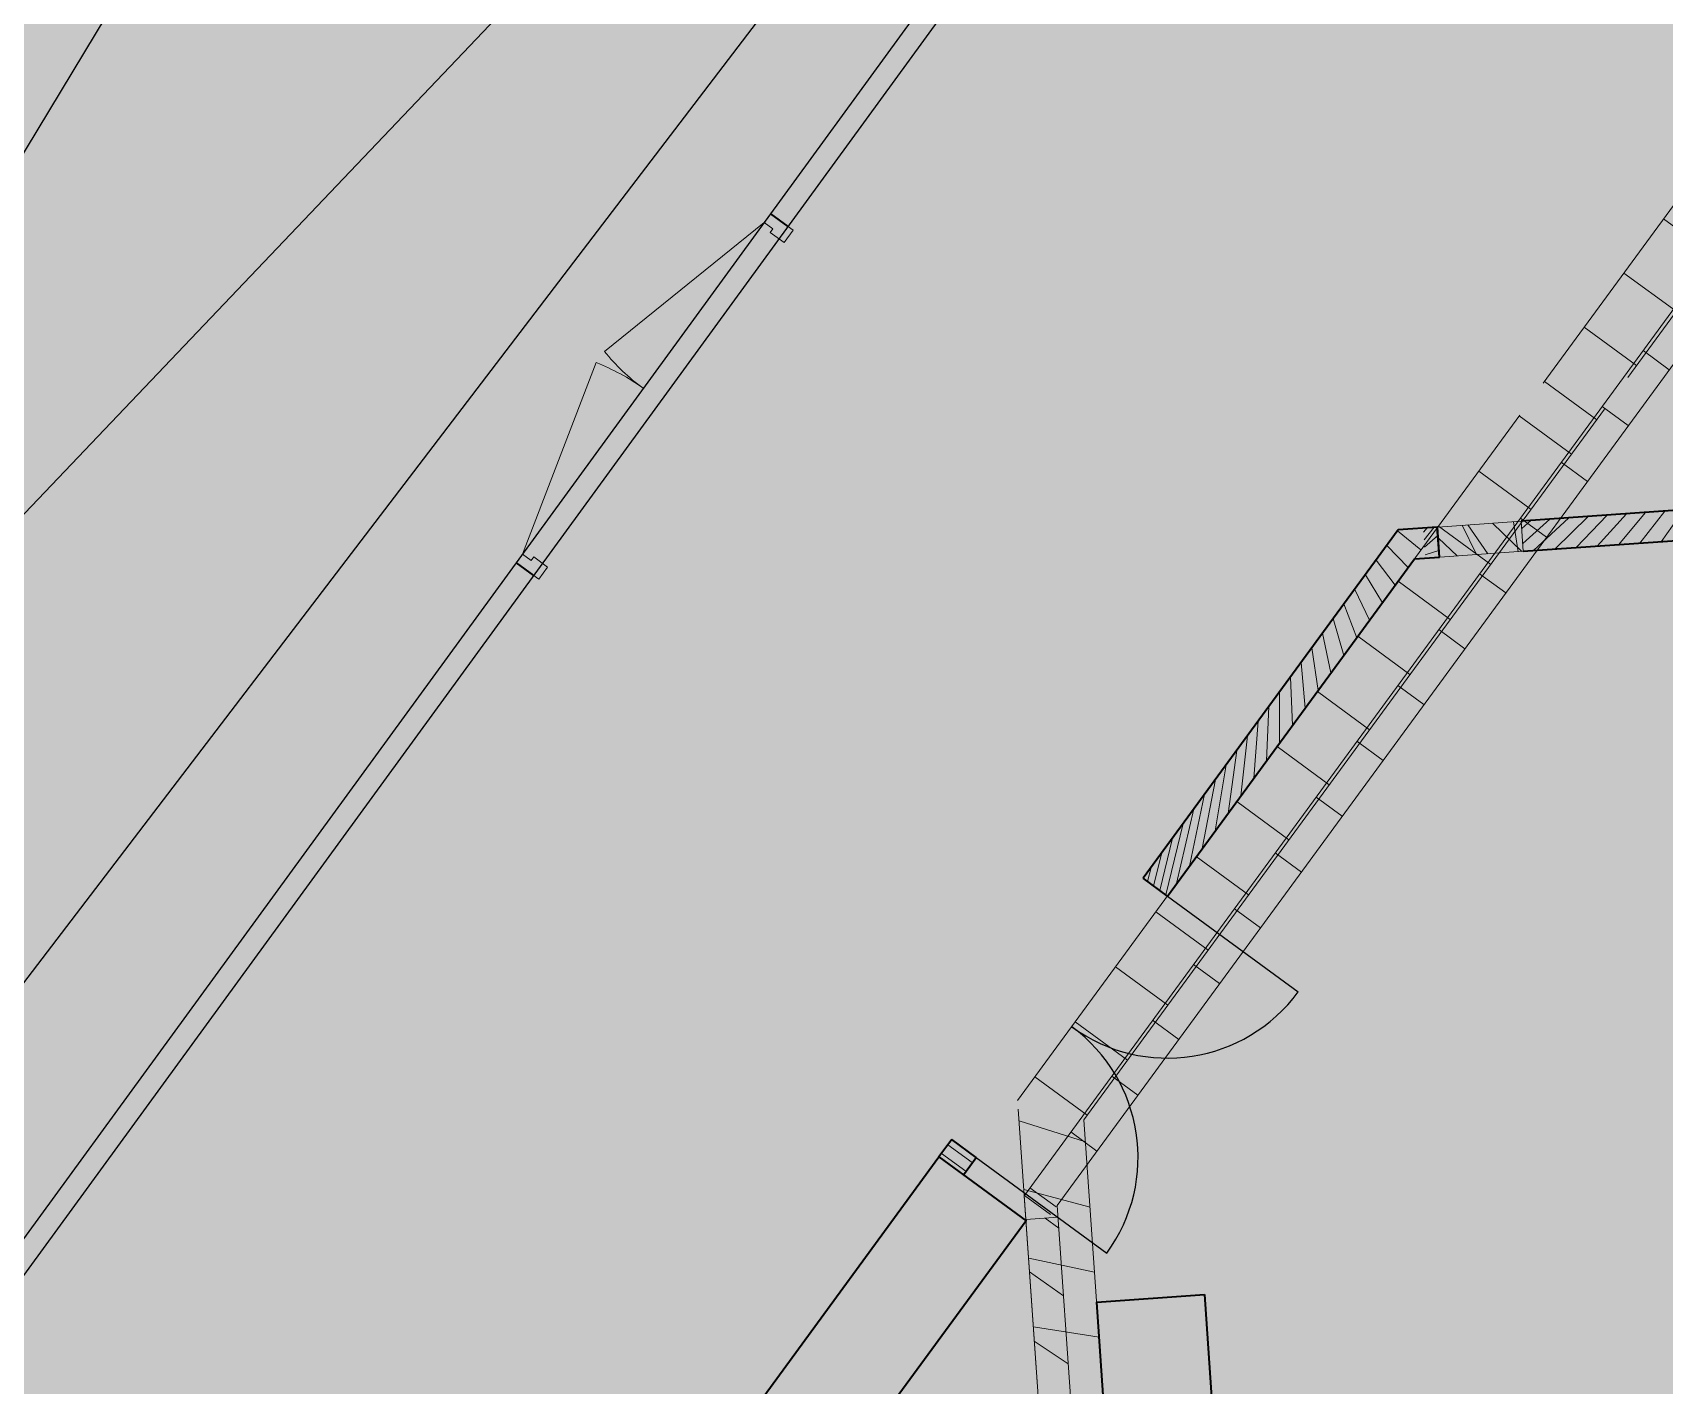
# Model space of a CAD drawing. Header units: millimetres. Extents: x 833941507 to 1669051331, y 817666127 to 1636299673.
# Drawn here: x 834537915 to 834545473, y 818035718 to 818041982 of the extents above; entities that cross this region are included whole.
import ezdxf

# ---------------------------------------------------------------- set-up
doc = ezdxf.new("R2010")
doc.units = ezdxf.units.MM
doc.header["$LTSCALE"] = 3
for name, color, linetype, lineweight in [('Hatch (LTC&CB)', 252, 'Continuous', 35), ('UAJ-22INWA', 6, 'Continuous', 35), ('UAJ-22INWA-a', 1, 'Continuous', 13), ('UAJ-22INWA-h', 251, 'Continuous', 9), ('UAJ-23FLOR-a', 1, 'Continuous', 13), ('UAJ-23FLOR-h', 251, 'Continuous', 9), ('UAJ-28STRU', 6, 'Continuous', 35), ('UAJ-31EXFR-t', 7, 'Continuous', 5), ('UAJ-32INFR', 7, 'Continuous', 25), ('UAJ-32INFR-d', 9, 'Continuous', 5), ('UAJ-32INFR-h', 251, 'Continuous', 9), ('UAJ-34RAIL', 7, 'Continuous', 25)]:
    doc.layers.add(name, color=color, linetype=linetype, lineweight=lineweight)
doc.layers.add('MVA-S-LUL-layout', color=8, linetype='Continuous')
doc.styles.add('UNS-TXT', font='swissc.ttf')

# ---------------------------------------------------------------- blocks, each defined once
blk = doc.blocks.new('*U370')
at = {"layer": 'UAJ-23FLOR-h'}
h = blk.add_hatch(dxfattribs=at)
h.set_pattern_fill('ANSI31', color=256, scale=100, angle=315)
h.set_pattern_definition([(0, (99.99999674527405, 12302.61975029096), (8.526512829121202e-14, 317.4999999999999), [])])
h.paths.add_polyline_path([(-6.245425083761802e-07, 4739.040311938334), (-6.036260060682253e-07, 8563.579439279305), (299.9999974890254, 8563.579439100491), (299.999997944946, 4739.040312117148)])
for p, q in [((299.9999975408427, 8817.346848927658), (299.9999979300449, 4739.040312175018)), ((-4.689450694876893e-07, 4628.548470752188), (-7.526376180000026e-07, 8563.5794390477))]:
    blk.add_line(p, q, dxfattribs=at)
blk = doc.blocks.new('*U374')
at = {"layer": 'UAJ-22INWA-h'}
h = blk.add_hatch(dxfattribs=at)
h.set_pattern_fill('CAS_ISOLATIE', color=256, scale=140)
h.set_pattern_definition([(59.99999999999999, (164.9999951872432, 0), (-121.2435565298214, 70.00000000000001), []), (120, (164.9999951872432, 0), (-121.2435565298214, -69.99999999999997), [])])
h.paths.add_polyline_path([(0, 0), (387.1359109661506, 0), (387.1359109661506, 140), (0, 140)])
at = {"layer": 'UAJ-22INWA-a'}
blk.add_lwpolyline([(0, 0), (387.1359109661506, 0), (387.1359109661506, 140), (0, 140)], close=True, dxfattribs=at)
blk = doc.blocks.new('*U376')
at = {"layer": 'UAJ-23FLOR-h'}
h = blk.add_hatch(dxfattribs=at)
h.set_pattern_fill('ANSI31', color=256, scale=100, angle=315)
h.set_pattern_definition([(0, (99.99999718761279, 8592.013873447366), (8.526512829121202e-14, 317.4999999999999), [])])
h.paths.add_polyline_path([(-4.9339007546223e-07, 3638.854080207224), (-2.92439693794222e-07, 5953.159794166821), (299.9999978002118, 5953.159793988007), (299.9999980760984, 3638.854080386038)])
at = {"layer": 'UAJ-22INWA-h'}
blk.add_lwpolyline([(-4.9339007546223e-07, 3638.854080207224), (299.9999980760984, 3638.85408029067)], dxfattribs=at)
at = {"layer": 'UAJ-23FLOR-h'}
for p, q in [((-3.443784797321298e-07, 3638.854352257865), (-4.414513057259992e-07, 5953.159793935216)), ((299.9999978810164, 5882.708981904771), (299.9999980611973, 3638.854080443908))]:
    blk.add_line(p, q, dxfattribs=at)
blk = doc.blocks.new('*U380')
at = {"layer": 'UAJ-23FLOR-h'}
h = blk.add_hatch(dxfattribs=at)
h.set_pattern_fill('ANSI31', color=256, scale=100, angle=315)
h.set_pattern_definition([(0, (99.99999649779849, 14378.59496458194), (8.526512829121202e-14, 317.4999999999999), [])])
h.paths.add_polyline_path([(-8.714993668945681e-07, 6810.664319134028), (-6.041447022653301e-07, 8567.930646374589), (299.9999974885067, 8567.930646195775), (299.9999976979892, 6810.664319312842)])
for p, q in [((299.9999975638422, 8558.651986110483), (299.9999976603994, 7064.431760551664)), ((-7.22487754939555e-07, 6810.664318975802), (-7.466077793794616e-07, 8458.064462997623))]:
    blk.add_line(p, q, dxfattribs=at)
blk = doc.blocks.new('*U482')
at = {"layer": 'UAJ-22INWA-h'}
h = blk.add_hatch(dxfattribs=at)
h.set_pattern_fill('ANSI31', color=256, scale=20)
h.set_pattern_definition([(45, (-60.00000007169777, -14398.55333039244), (-44.90128060534576, 44.90128060534577), [])])
h.paths.add_polyline_path([(7.449716008522955e-07, -6749.276665554387), (1.209887841469026e-06, -6649.276663816008), (139.9999993025395, -6649.27666409019), (139.9999993144604, -6749.276665470941)])
at = {"layer": 'UAJ-22INWA'}
for p, q in [((8.939832127993298e-07, -6749.276665578753), (1.060876229540974e-06, -6649.276664110113)), ((139.9999993770452, -6649.276664261769), (139.9999992995592, -6749.276665556089))]:
    blk.add_line(p, q, dxfattribs=at)
blk.add_lwpolyline([(4.666957238441682e-06, -6649.276664077965), (140.000003236446, -6649.276664089885)], dxfattribs=at)
blk = doc.blocks.new('*U494')
at = {"layer": 'UAJ-22INWA-h'}
h = blk.add_hatch(dxfattribs=at)
h.set_pattern_fill('ANSI31', color=256, scale=20)
h.set_pattern_definition([(45, (-60.0000019159435, 1072.100103915581), (-44.90128060534576, 44.90128060534577), [])])
h.paths.add_polyline_path([(-1.792357693375379e-07, 1003.537294487232), (2.89849737100667e-07, 1068.562810450395), (139.9999983825011, 1068.562810176213), (139.9999983902528, 1003.537294570678)])
at = {"layer": 'UAJ-22INWA'}
for p, q in [((-2.720408287302435e-08, 952.8688519349455), (1.408381251692957e-07, 1068.562810211976)), ((139.9999984570069, 1068.56286018608), (139.9999983856892, 887.9131284105517))]:
    blk.add_line(p, q, dxfattribs=at)
blk.add_lwpolyline([(3.746919134073323e-06, 1068.562810188438), (140.0000023164077, 1068.562810176517)], dxfattribs=at)
blk = doc.blocks.new('*U697')
at = {"layer": 'UAJ-23FLOR-h'}
h = blk.add_hatch(dxfattribs=at)
h.set_pattern_fill('ANSI31', color=256, scale=100, angle=315)
h.set_pattern_definition([(0, (-50.00000616055007, 35514.59161600265), (8.526512829121202e-14, 317.4999999999999), [])])
h.paths.add_polyline_path([(-1.887817205670217e-06, 15336.15401343189), (-2.107434625031601e-06, 21178.43760359363), (149.9999958464759, 21178.43760331863), (149.9999965429306, 15336.15401351452)])
at = {"layer": 'UAJ-22INWA-h'}
blk.add_lwpolyline([(-1.887817205670217e-06, 15336.15401343189), (149.9999965429306, 15336.15401341915)], dxfattribs=at)
at = {"layer": 'UAJ-23FLOR-h'}
for p, q in [((-1.735527714731916e-06, 15281.16032953607), (-2.256446236962972e-06, 21178.43760335521)), ((149.9999959209816, 21178.43782008601), (149.9999965378503, 15226.30987794454))]:
    blk.add_line(p, q, dxfattribs=at)
blk = doc.blocks.new('*U698')
at = {"layer": 'UAJ-23FLOR-h'}
h = blk.add_hatch(dxfattribs=at)
h.set_pattern_fill('ANSI31', color=256, scale=100, angle=315)
h.set_pattern_definition([(0, (-50.00000833781519, 55573.60992170159), (8.526512829121202e-14, 317.4999999999999), [])])
h.paths.add_polyline_path([(-3.085250369849746e-06, 25380.95004997587), (-3.301223159724032e-06, 31192.65987245307), (149.999994866644, 31192.65987247357), (149.999995559454, 25380.950050354)])
at = {"layer": 'UAJ-22INWA-h'}
blk.add_lwpolyline([(-3.085250369849746e-06, 25380.95004997587), (149.999995559454, 25380.95005025864)], dxfattribs=at)
at = {"layer": 'UAJ-23FLOR-h'}
for p, q in [((149.9999949361294, 31248.8116140744), (149.9999955398789, 25433.22796132106)), ((-2.936238757887363e-06, 25380.95004969401), (-3.450304911540722e-06, 31193.83662422114))]:
    blk.add_line(p, q, dxfattribs=at)
blk = doc.blocks.new('*U780')
at = {"layer": 'UAJ-32INFR-h'}
for points in [[(70.00000000000395, -39.99999997418722), (-1.968203378055478e-12, -39.99999997418176), (1.159605744760484e-11, 90.00000002561751), (50.0000000000116, 90.00000002561205), (50.0000000000116, 40.00000002561478), (70.00000000000568, 40.00000002561478)], [(1930.000000000009, -39.99999997438083), (2000.000000000006, -39.99999997438628), (2000.000000000019, 90.0000000254276), (1950.000000000019, 90.00000002543305), (1950.000000000019, 40.00000002561799), (1930.000000000009, 40.00000002561799)]]:
    blk.add_hatch(color=256, dxfattribs=at).paths.add_polyline_path(points)
at = {"layer": 'UAJ-22INWA'}
for p, q in [((1.159605744760484e-11, 90.00000002559187), (1.691091711109038e-12, -9.999999999799286)), ((2000.000000000019, 90.0000000254276), (2000.000000000009, -10.00000000000381))]:
    blk.add_line(p, q, dxfattribs=at)
at = {"layer": 'UAJ-32INFR-d'}
for points in [[(50.0000000000116, 90.00000002552383), (967.629534974604, 335.878092873006)], [(1950.000000000022, 90.00000002565673), (1032.370465025415, 335.8780928730048)]]:
    blk.add_lwpolyline(points, dxfattribs=at)
at = {"layer": 'UAJ-32INFR-d', "extrusion": (0, 0, -1)}
for centre, radius, start, end in [((-49.99999999961638, 90.00000002547199), 950.0000000003964, 164.9999999999987, 179.9999999999968), ((-1950.000000001785, 90.0000000252918), 950.0000000017778, 1.302755197527456e-11, 14.9999999999911)]:
    blk.add_arc(centre, radius, start, end, dxfattribs=at)
at = {"layer": 'UAJ-32INFR-h'}
for points in [[(70.00000000000395, -39.99999997418722), (-1.968203378055478e-12, -39.99999997418176), (1.159605744760484e-11, 90.00000002561751), (50.0000000000116, 90.00000002561205), (50.0000000000116, 40.00000002561478), (70.00000000000568, 40.00000002561478)], [(1930.000000000009, -39.99999997438083), (2000.000000000006, -39.99999997438628), (2000.000000000019, 90.0000000254276), (1950.000000000019, 90.00000002543305), (1950.000000000019, 40.00000002561799), (1930.000000000009, 40.00000002561799)]]:
    blk.add_lwpolyline(points, close=True, dxfattribs=at)
at = {"layer": 'UAJ-31EXFR-t', "style": 'UNS-TXT'}
blk.add_attdef('DOORNUMBER', (199.9999999999998, 170.0000000256175), '', height=100, dxfattribs=at)
blk = doc.blocks.new('*U890')
at = {"layer": 'UAJ-22INWA-h'}
h = blk.add_hatch(dxfattribs=at)
h.set_pattern_fill('ANSI31', color=256, scale=20)
h.set_pattern_definition([(45, (-60.00000187461674, 725.4259001296734), (-44.90128060534576, 44.90128060534577), [])])
h.paths.add_polyline_path([(-5.565462402046251e-08, -33.13694763957147), (2.075953489111271e-07, 1758.56284879129), (139.9999983002467, 1758.562848517109), (139.9999985138339, -33.13694755612499)])
at = {"layer": 'UAJ-22INWA'}
for p, q in [((9.335699092225752e-08, -33.13699792319858), (5.858373697975585e-08, 1758.562848552872)), ((139.9999983747525, 1758.562898526975), (139.9999984989327, -33.13694749825203))]:
    blk.add_line(p, q, dxfattribs=at)
blk.add_lwpolyline([(3.664664745883783e-06, 1758.562848529334), (140.0000022341533, 1758.562848517413)], dxfattribs=at)
blk = doc.blocks.new('D-1500')
for p, q in [((-1.192092895507812e-07, 1.192092895507812e-07), (-1.192092895507812e-07, 750.0000001192093)), ((1500, 1.192092895507812e-07), (1499.999999761581, 750.0000002384186))]:
    blk.add_line(p, q)
for centre, radius, start, end in [((-1.192092895507812e-07, 1.192092895507812e-07), 749.9999999545485, 0, 90), ((1500, 1.192092895507812e-07), 749.9999999794553, 90, 180)]:
    blk.add_arc(centre, radius, start, end)
blk = doc.blocks.new('*U891')
at = {"layer": 'UAJ-22INWA-h'}
h = blk.add_hatch(dxfattribs=at)
h.set_pattern_fill('ANSI31', color=256, scale=20)
h.set_pattern_definition([(45, (-60.00000068349362, -9266.43809568894), (-44.90128060534576, 44.90128060534577), [])])
h.paths.add_polyline_path([(5.542367205180199e-07, -5149.276679375734), (7.888268669375975e-07, -3117.161415291157), (139.9999988814785, -3117.161415565338), (139.9999991237255, -5149.276679292288)])
at = {"layer": 'UAJ-22INWA'}
for p, q in [((139.9999989588194, -3148.871281671461), (139.9999991088243, -5149.276679377435)), ((7.032483324650541e-07, -5149.276679400099), (6.455769838823781e-07, -3213.827185441256))]:
    blk.add_line(p, q, dxfattribs=at)
blk.add_lwpolyline([(5.542367205180199e-07, -5149.276679375734), (139.9999991237255, -5149.276679387655)], dxfattribs=at)
blk = doc.blocks.new('GBP-LTC-LB01')
at = {"layer": 'UAJ-23FLOR-h'}
h = blk.add_hatch(dxfattribs=at)
h.set_pattern_fill('EARTH,_O', color=256, scale=180, angle=45.00000010501341)
h.set_pattern_definition([(48.99890852053534, (834576001.761157, 818046085.3420337), (-112.7268618952272, 1612.510668059984), [1143, -1143]), (48.99890852053534, (834575678.2791204, 818046366.5514973), (-112.7268618952272, 1612.510668059984), [1143, -1143]), (48.99890852053534, (834575354.7970834, 818046647.760961), (-112.7268618952272, 1612.510668059984), [1143, -1143]), (138.9989085205353, (834575340.7062259, 818046849.3247945), (-1612.510668059984, -112.7268618952272), [1143, -1143]), (138.9989085205353, (834575621.9156895, 818047172.8068315), (-1612.510668059984, -112.7268618952272), [1143, -1143]), (138.9989085205353, (834575903.1251531, 818047496.2888683), (-1612.510668059984, -112.7268618952272), [1143, -1143])])
h.paths.add_polyline_path([(834572173.0526648, 818200349.1682475), (834310583.7401848, 818182062.0839702), (834331502.2393942, 817882831.6918911), (834364939.6873164, 817885169.2259957), (834473095.7001734, 818011283.5998719), (834480533.7001572, 818020120.3998857), (834485095.050147, 818025709.5498941), (834491375.7001324, 818033618.9999057), (834497063.4001188, 818041012.999916), (834493145.8001142, 818043678.6999089), (834512788.5000582, 818074029.2499447), (834518712.4500408, 818083675.2499557), (834526231.3000174, 818096325.0999695), (834534646.0499907, 818111073.0499848), (834545955.9999523, 818131981.3000056), (834557204.5999117, 818154198.8000262), (834564039.9998856, 818168496.8000388), (834570941.1648417, 818183576.4266495), (834578367.7999997, 818200696.3)])
h.paths.add_polyline_path([(834382131.3063979, 817956469.9755309), (834418268.7298656, 817958996.0684958), (834422062.4129677, 817963855.9029621), (834428403.0430198, 817964299.3786768), (834467239.2037573, 818010695.5815835), (834466445.2064853, 818021738.794587), (834476097.7213831, 818035709.0329579), (834485267.1005058, 818048983.1978921), (834487014.8928652, 818051460.4309663), (834497268.3342452, 818067303.4232484), (834492893.3757939, 818129890.0851053), (834448056.5937514, 818126755.6608665), (834416896.5816393, 818105052.1136897), (834382061.3702741, 818080788.9948437), (834386167.4497714, 818022059.1642565), (834377588.3843737, 818021459.4669156)], flags=16)
edge = h.paths.add_edge_path(flags=16)
edge.add_line((834540292.2872467, 818142076.0699883), (834533466.3205868, 818141614.1342163))
edge.add_line((834533466.3205867, 818141614.1342163), (834523258.01233, 818143862.7104174))
edge.add_line((834523258.01233, 818143862.7104174), (834525896.867722, 818155838.9349334))
edge.add_arc((834558382.4304729, 818267025.4493066), 115835.0239163238, 237.2183980957774, 253.7131265722631, ccw=False)
edge.add_line((834495664.9154892, 818169638.2526121), (834498267.5884769, 818132356.9750829))
edge.add_line((834498267.5884771, 818132356.9750829), (834496346.4194225, 818130135.0090942))
edge.add_line((834496346.4194226, 818130135.0090942), (834492879.879452, 818129892.6713651))
edge.add_line((834492879.8794518, 818129892.6713651), (834494229.5832878, 818110587.6218635))
edge.add_line((834494229.5832882, 818110587.6218635), (834496326.133695, 818110708.3844534))
edge.add_line((834496326.1336946, 818110708.3844534), (834498420.2073777, 818080753.5549031))
edge.add_line((834498420.2073779, 818080753.5549031), (834498046.1188868, 818080727.4032354))
edge.add_line((834498046.118887, 818080727.4032354), (834498254.5151165, 818077746.3837949))
edge.add_line((834498254.5151162, 818077746.3837949), (834503061.0860548, 818078082.4001414))
edge.add_line((834503061.0860548, 818078082.4001414), (834504979.5219883, 818081212.101532))
edge.add_line((834504979.5219884, 818081212.101532), (834509429.0185915, 818088470.9260026))
edge.add_line((834509429.0185914, 818088470.9260026), (834515217.1570119, 818097913.5886871))
edge.add_line((834515217.157012, 818097913.5886871), (834526067.4346461, 818116415.5426326))
edge.add_line((834526067.4346461, 818116415.5426326), (834532489.1994565, 818127888.6839589))
edge.add_line((834532489.1994562, 818127888.6839589), (834534830.89787, 818132146.3035389))
edge.add_line((834534830.8978701, 818132146.3035389), (834540292.2872465, 818142076.0699883))
h = blk.add_hatch(dxfattribs=at)
h.set_pattern_fill('EARTH,_O', color=256, scale=180, angle=45.00000010501341)
h.set_pattern_definition([(45.00000010501341, (-1082349.699177861, 54794.90315568447), (-2.96267069188616e-06, 1616.446101792448), [1143, -1143]), (45.00000010501341, (-1082652.782822503, 55097.98679921505), (-2.96267069188616e-06, 1616.446101792448), [1143, -1143]), (45.00000010501341, (-1082955.866467144, 55401.07044274564), (-2.96267069188616e-06, 1616.446101792448), [1143, -1143]), (135.0000001050134, (-1082955.866467515, 55603.12620546969), (-1616.446101792448, -2.96267069188616e-06), [1143, -1143]), (135.0000001050134, (-1082652.782823984, 55906.20985011128), (-1616.446101792448, -2.96267069188616e-06), [1143, -1143]), (135.0000001050134, (-1082349.699180454, 56209.29349475286), (-1616.446101792448, -2.96267069188616e-06), [1143, -1143])])
h.paths.add_polyline_path([(834669469.2548146, 818015499.1701102), (834651080.8176275, 818014213.7929552), (834651091.333055, 818014066.030459), (834669479.7621983, 818015351.5226754)], flags=16)
edge = h.paths.add_edge_path()
edge.add_arc((834611763.613195, 818123015.0723449), 22001.28373588376, 94.00071865262937, 118.6886834190998)
edge.add_line((834601201.8916234, 818142315.5004095), (834593918.3367147, 818141228.3801512))
edge.add_arc((834611768.400262, 818123014.0298539), 25502.69251264854, 93.99715914630349, 134.4212748451599, ccw=False)
edge.add_line((834609990.6837641, 818148454.6872638), (834618164.3568528, 818149025.8389109))
edge.add_line((834618164.3568528, 818149025.8389109), (834618408.292444, 818145534.9100552))
edge.add_line((834618408.292444, 818145534.9100552), (834616365.4114578, 818145392.1596863))
edge.add_line((834616365.4114578, 818145392.1596863), (834616609.385029, 818141900.6873076))
edge.add_line((834616609.385029, 818141900.6873076), (834611621.5474902, 818141552.1522465))
edge.add_line((834611621.5474902, 818141552.1522465), (834611377.6128702, 818145043.0672039))
edge.add_line((834611377.6128702, 818145043.0672039), (834610228.6059371, 818144962.7428077))
h.paths.add_polyline_path([(834673232.9366938, 818197365.8783082), (834607546.4897544, 818192773.8917836), (834599172.4998745, 818174435.3001034), (834588349.0999149, 818152374.5000834), (834578621.5499489, 818133890.6500655), (834568418.2999822, 818115665.3000468), (834556456.700019, 818095618.300025), (834546606.4000474, 818080041.600007), (834532219.3000866, 818058623.7499806), (834523692.1501086, 818046595.7499651), (834515683.5001286, 818035708.4999502), (834508244.2001468, 818025929.8999366), (834500656.3001646, 818016266.0999228), (834489786.8001888, 818002934.0999027), (834483448.3002025, 817995421.2998908), (834478637.6002128, 817989841.6998823), (834458453.7502539, 817967379.2998452), (834441506.4997879, 817949096.357832), (834383075.7479855, 817886437.0757562), (834482026.687943, 817893354.5055006), (834551919.0356153, 817920008.6018127), (834634905.1297382, 817930637.1330649), (834634022.9972101, 817939309.3515325), (834633770.0685325, 817941795.8857912), (834633577.6912351, 817943687.0236263), (834508697.0405153, 817930983.6118022), (834507053.464672, 817930191.4384525), (834506409.4608335, 817939426.9553951), (834507656.9383341, 817945566.7269546), (834503417.0808368, 818006767.0327235), (834503064.3680854, 818011762.6720035), (834514052.9096247, 818025791.9353799), (834520784.6504849, 818034889.3491884), (834526318.8615147, 818042436.9444461), (834532381.6860782, 818050705.6283545), (834536345.7196504, 818056472.6778568), (834542258.4127678, 818065225.6191521), (834550405.86193, 818077286.9078631), (834561578.9964366, 818095001.9633045), (834574522.6610527, 818117080.0346472), (834587768.8781933, 818140310.2095475), (834609774.1305691, 818143594.9757913), (834610001.9653326, 818140335.8947712), (834634252.5395212, 818142031.4686226), (834636806.8958616, 818105492.469254), (834642791.4816118, 818105913.7478601), (834646278.5594581, 818056032.5832597), (834640293.170484, 818055614.1586573), (834643382.3380679, 818011424.9081372), (834641138.4146172, 818011267.9554363), (834645775.7848747, 817944927.8676329), (834639048.3570181, 817944243.5239328), (834640362.1165634, 817931328.1108725), (834651070.3910474, 817932706.91456), (834650587.6677916, 817936476.1291044), (834685105.7378002, 817940896.8578628), (834685588.4610578, 817937127.6433052), (834691373.7890701, 817937868.5701854)])
at = {"layer": 'MVA-S-LUL-layout', "lineweight": -3, "elevation": 7.152743197771983e-07}
blk.add_lwpolyline([(834543428.7630396, 818050631.8813423), (834546211.0000792, 818048508.4037573), (834536503.6739764, 818035789.6058605), (834533721.4369369, 818037913.0834453)], close=True, dxfattribs=at)
blk.add_lwpolyline([(834543430.7731032, 818050634.5150392), (834535110.2105103, 818036852.0174587), (834546210.9999428, 818048508.4037817)], dxfattribs=at)
at = {"layer": 'UAJ-34RAIL'}
for p, q in [((834546296.7278037, 818047954.5602303), (834535686.3325154, 818033397.5170485)), ((834546377.5394313, 818047895.657931), (834535767.1441429, 818033338.6147493))]:
    blk.add_line(p, q, dxfattribs=at)
at = {"rotation": 3.998908622612388}
blk.add_blockref('*U374', (834544432.9868379, 818039553.1592698), dxfattribs=at)
at = {"layer": 'UAJ-22INWA'}
for name, p, rotation in [('*U380', (834540885.746522, 818034864.5338607), 323.7713652290975), ('*U370', (834539741.3850403, 818033302.6006619), 323.7713652290975), ('*U376', (834542895.1793809, 818031058.8081814, 2.793967666128716e-06), 3.998949843034938)]:
    blk.add_blockref(name, p, dxfattribs=dict(at, rotation=rotation))
at = {"layer": 'UAJ-22INWA', "xscale": -1}
for name, p, rotation in [('*U890', (834544852.2365284, 818039582.4678098), 273.9989498398893), ('*U891', (834546213.9870733, 818042137.6311842), 323.778717915986), ('*U494', (834543364.3704138, 818039478.4540628), 273.9989498398893), ('*U482', (834546213.9870734, 818042137.6311843), 323.778717915986)]:
    blk.add_blockref(name, p, dxfattribs=dict(at, rotation=rotation))
at = {"layer": 'UAJ-23FLOR-a', "lineweight": 20}
for name, p, rotation in [('*U698', (834527510.6729103, 818016121.8781271), 323.7785022547885), ('*U697', (834541594.7907114, 818051795.1712936), 183.9986515811553)]:
    blk.add_blockref(name, p, dxfattribs=dict(at, rotation=rotation))
at = {"layer": 'UAJ-32INFR'}
for name, p, rotation in [('*U780', (834540226.889189, 818039474.0786877), 53.91290812397623), ('D-1500', (834543171.4183791, 818037983.3772074), 233.7703951821977)]:
    blk.add_blockref(name, p, dxfattribs=dict(at, rotation=rotation))
blk = doc.blocks.new('*U1160')
at = {"layer": 'UAJ-28STRU'}
for p, q in [((-350.0000477089137, 250.0000000000001), (150.0000000000001, 249.9999999999995)), ((-350.0000476802423, -250.0000000000002), (-350.0000476802422, 250)), ((150.0000000000001, 249.9999999999999), (150.0000000000001, -250.0000000000003)), ((150.0000000037315, -250.0000000000002), (-350.0000477172271, -250.0000000000001))]:
    blk.add_line(p, q, dxfattribs=at)
blk = doc.blocks.new('GBP-STR-B01-L2')
at = {"layer": 'UAJ-28STRU', "rotation": 183.9989085207565}
blk.add_blockref('*U1160', (834543010.3340611, 818035864.8262061), dxfattribs=at)
blk = doc.blocks.new('GBP-STR-B01-L1')
at = {"layer": 'UAJ-28STRU'}
blk.add_lwpolyline([(834541285.5920466, 818035646.0032959), (834542112.8595552, 818036775.4405307), (834542516.2299999, 818036479.9878434), (834541688.9624871, 818035350.5506135), (834541285.5920461, 818035646.0032952)], dxfattribs=at)

msp = doc.modelspace()

# ---------------------------------------------------------------- hatches: boundary and pattern name
at = {"layer": 'Hatch (LTC&CB)'}
h = msp.add_hatch(dxfattribs=at)
h.set_pattern_fill('ANSI38', color=256, scale=100)
h.set_pattern_definition([(318.9998376927443, (834479093.7342951, 818230174.1493032), (208.2994204990571, 239.6197016519238), []), (48.99983769274426, (834479093.7342951, 818230174.1493032), (176.9791393461904, 687.5388238029047), [793.75, -476.25])])
edge = h.paths.add_edge_path()
edge.add_line((834601196.1932279, 818142314.5248821), (834603754.2640262, 818142696.3710381))
edge.add_line((834603754.2640262, 818142696.3710381), (834603901.899728, 818141707.3292294))
edge.add_line((834603901.899728, 818141707.3292294), (834603810.4683098, 818141693.6886882))
edge.add_arc((834611763.2944388, 818123016.3620529), 20299.99935169609, 113.0643579575305, 141.3575808429331)
edge.add_line((834595907.8101043, 818135692.8596053), (834595395.44903, 818135656.8608108))
edge.add_line((834595395.44903, 818135656.8608108), (834583111.7173193, 818114341.0318873))
edge.add_line((834583111.7173193, 818114341.0318873), (834578121.5842528, 818106513.8910732))
edge.add_line((834578121.5842528, 818106513.8910732), (834575731.6542978, 818102809.499759))
edge.add_line((834575731.6542978, 818102809.499759), (834574387.4489166, 818100725.9814435))
edge.add_line((834574387.4489166, 818100725.9814435), (834573113.9765022, 818098752.0992287))
edge.add_line((834573113.9765022, 818098752.0992287), (834573145.2547638, 818098730.6477773))
edge.add_line((834573145.2547638, 818098730.6477773), (834569989.114683, 818093770.2015171))
edge.add_line((834569989.114683, 818093770.2015171), (834566534.9997851, 818088385.676982))
edge.add_line((834566534.9997851, 818088385.676982), (834566514.0877519, 818088398.2967066))
edge.add_line((834566514.0877519, 818088398.2967066), (834558743.6087797, 818076256.6317656))
edge.add_line((834558743.6087797, 818076256.6317656), (834557653.4005865, 818074495.7072132))
edge.add_line((834557653.4005865, 818074495.7072132), (834553498.9169745, 818068288.5571573))
edge.add_line((834553498.9169745, 818068288.5571573), (834548580.861871, 818060932.1282293))
edge.add_line((834548580.861871, 818060932.1282293), (834544328.2635252, 818054726.3367485))
edge.add_line((834544328.2635252, 818054726.3367485), (834544332.1488035, 818054704.6644962))
edge.add_line((834544332.1488035, 818054704.6644962), (834540324.5978602, 818048716.6949816))
edge.add_line((834540324.5978602, 818048716.6949816), (834541041.3244038, 818048232.540333))
edge.add_line((834541041.3244038, 818048232.540333), (834540089.7288045, 818046823.8296406))
edge.add_line((834540089.7288045, 818046823.8296406), (834539737.5511322, 818047061.7285419))
edge.add_line((834539737.5511322, 818047061.7285419), (834533115.7546033, 818038377.7374016))
edge.add_line((834533115.7546033, 818038377.7374016), (834515220.9619001, 818015146.6305978))
edge.add_arc((834538026.0069846, 818000636.2612507), 27029.99999804167, 147.5322628657497, 176.1870880981713)
edge.add_line((834511055.837681, 818002433.7226919), (834511444.9861017, 817996891.2334589))
edge.add_line((834511444.9861017, 817996891.2334589), (834511474.1084727, 817996474.6528435))
edge.add_line((834511474.1084727, 817996474.6528435), (834508641.2167096, 817996276.6106825))
edge.add_line((834508641.2167096, 817996276.6106825), (834508910.6816144, 817992422.053122))
edge.add_line((834508910.6816144, 817992422.053122), (834511353.3752296, 817992955.9577066))
edge.add_line((834511353.3752296, 817992955.9577066), (834513357.6638721, 817964213.0085849))
edge.add_line((834513357.6638721, 817964213.0085849), (834513308.9477361, 817964209.6026397))
edge.add_line((834513308.9477361, 817964209.6026397), (834513879.4049544, 817955918.7523347))
edge.add_line((834513879.4049544, 817955918.7523347), (834514876.6139696, 817955988.4575205))
edge.add_line((834514876.6139696, 817955988.4575205), (834515053.0661077, 817953464.409199))
edge.add_arc((834528221.0653924, 817954382.9922421), 13199.99999874826, 183.9904169536054, 259.8372334186261)
edge.add_line((834525891.9897077, 817941390.0939349), (834525974.5254321, 817940578.7091386))
edge.add_line((834525974.5254321, 817940578.7091386), (834555356.336757, 817943567.4939791))
edge.add_line((834555356.336757, 817943567.4939791), (834594711.6949315, 817947570.8029128))
edge.add_line((834594711.6949315, 817947570.8029128), (834594754.1988673, 817947152.9591447))
edge.add_line((834594754.1988673, 817947152.9591447), (834616096.9028597, 817949323.9834652))
edge.add_line((834616096.9028597, 817949323.9834652), (834631854.2065201, 817950926.8492302))
edge.add_line((834631854.2065201, 817950926.8492302), (834631836.7081357, 817951177.1563083))
edge.add_line((834631836.7081357, 817951177.1563083), (834639760.382062, 817951731.0818821))
edge.add_line((834639760.382062, 817951731.0818821), (834640506.9704407, 817944391.5874598))
edge.add_line((834640506.9704407, 817944391.5874598), (834508703.5709968, 817930984.2761916))
edge.add_line((834508703.5709968, 817930984.2761916), (834508663.5146245, 817930982.1632618))
edge.add_line((834508663.5146245, 817930982.1632618), (834507053.4646711, 817930191.4384522))
edge.add_line((834507053.4646711, 817930191.4384522), (834506409.4608326, 817939426.9553951))
edge.add_line((834506409.4608326, 817939426.9553951), (834507674.9508276, 817945699.3234407))
edge.add_line((834507674.9508276, 817945699.3234407), (834503067.5031257, 818011766.6800821))
edge.add_line((834503067.5031257, 818011766.6800821), (834515005.9420724, 818027008.3036696))
edge.add_line((834515005.9420724, 818027008.3036696), (834526318.8603592, 818042436.9452374))
edge.add_line((834526318.8603592, 818042436.9452374), (834533248.4343333, 818051887.545926))
edge.add_line((834533248.4343333, 818051887.545926), (834545204.9352987, 818069586.3738981))
edge.add_line((834545204.9352987, 818069586.3738981), (834551695.4067936, 818079200.6226892))
edge.add_line((834551695.4067936, 818079200.6226892), (834551700.6621838, 818079300.5666262))
edge.add_line((834551700.6621838, 818079300.5666262), (834554860.111537, 818084257.5104706))
edge.add_line((834554860.111537, 818084257.5104706), (834556162.9385583, 818086301.5433419))
edge.add_line((834556162.9385583, 818086301.5433419), (834561579.1108731, 818095002.152886))
edge.add_line((834561579.1108731, 818095002.152886), (834564610.1881032, 818100023.5882319))
edge.add_line((834564610.1881032, 818100023.5882319), (834566711.8413072, 818103505.2825594))
edge.add_line((834566711.8413072, 818103505.2825594), (834567220.9571147, 818104369.6755948))
edge.add_line((834567220.9571147, 818104369.6755948), (834571219.8492384, 818111331.3275263))
edge.add_line((834571219.8492384, 818111331.3275263), (834579233.5847297, 818125278.3035975))
edge.add_line((834579233.5847297, 818125278.3035975), (834584805.1873057, 818135090.7915635))
edge.add_line((834584805.1873057, 818135090.7915635), (834587768.4359322, 818140310.1481816))
edge.add_line((834587768.4359322, 818140310.1481816), (834593953.3663634, 818141233.3798261))
edge.add_arc((834611682.4142298, 818123278.8372545), 25232.61257183928, 93.84603158733529, 134.6379365759465, ccw=False)
edge.add_line((834609989.9237372, 818148454.6235011), (834618164.07139, 818149025.8201461))
edge.add_line((834618164.07139, 818149025.8201461), (834618408.0113981, 818145534.900405))
edge.add_line((834618408.0113981, 818145534.900405), (834616365.1302586, 818145392.1522276))
edge.add_line((834616365.1302586, 818145392.1522276), (834616609.1098313, 818141900.6663029))
edge.add_line((834616609.1098313, 818141900.6663029), (834611621.272795, 818141552.1240568))
edge.add_line((834611621.272795, 818141552.1240568), (834611377.3331451, 818145043.038663))
edge.add_arc((834611845.1982398, 818122938.1113777), 22109.8780646978, 91.21252121934131, 118.7925777614652)
h = msp.add_hatch(color=256, dxfattribs=at)
h.dxf.hatch_style = 1
edge = h.paths.add_edge_path()
edge.add_line((834592437.208202, 818119100.601056), (834592895.1044122, 818112550.5870779))
edge.add_line((834592895.1044122, 818112550.5870779), (834582950.12562, 818111855.3567908))
edge.add_line((834582950.12562, 818111855.3567908), (834580960.0776116, 818108733.919785))
edge.add_line((834580960.0776116, 818108733.919785), (834580788.5518872, 818108456.2382498))
edge.add_line((834580788.5518872, 818108456.2382498), (834581163.7628795, 818103089.0017519))
edge.add_line((834581163.7628795, 818103089.0017519), (834578130.8373294, 818102876.9830947))
edge.add_line((834578130.8373294, 818102876.9830947), (834578239.6091028, 818101321.1089675))
edge.add_line((834578239.6091028, 818101321.1089675), (834587793.8007747, 818101962.5672659))
edge.add_line((834587793.8007747, 818101962.5672659), (834588560.9129272, 818090989.3480961))
edge.add_line((834588560.9129272, 818090989.3480961), (834578086.2276177, 818090260.3431567))
edge.add_line((834578086.2276177, 818090260.3431567), (834577710.5111336, 818090234.0757971))
edge.add_line((834577710.5111336, 818090234.0757971), (834577697.2996995, 818090438.0312314))
edge.add_line((834577697.2996995, 818090438.0312314), (834577196.8897171, 818097595.6867427))
edge.add_line((834577196.8897171, 818097595.6867427), (834577017.3278705, 818097583.1351218))
edge.add_line((834577017.3278705, 818097583.1351218), (834575781.5673292, 818095644.846118))
edge.add_line((834575781.5673292, 818095644.846118), (834574412.7995235, 818096185.4438024))
edge.add_line((834574412.7995235, 818096185.4438024), (834574412.0768061, 818096519.1449897))
edge.add_line((834574412.0768061, 818096519.1449897), (834572478.8044127, 818097282.6949323))
edge.add_line((834572478.8044127, 818097282.6949323), (834569622.6022865, 818092825.4175473))
edge.add_line((834569622.6022865, 818092825.4175473), (834573783.8819354, 818090172.4546632))
edge.add_line((834573783.8819354, 818090172.4546632), (834574913.2423629, 818089422.0423733))
edge.add_line((834574913.2423629, 818089422.0423733), (834569262.1060815, 818080572.4822588))
edge.add_line((834569262.1060815, 818080572.4822588), (834568487.7392228, 818081066.1685611))
edge.add_line((834568487.7392228, 818081066.1685611), (834563541.1190891, 818073307.2787919))
edge.add_line((834563541.1190891, 818073307.2787919), (834558816.9770185, 818076319.1190128))
edge.add_line((834558816.9770185, 818076319.1190128), (834556763.3497696, 818073165.8959793))
edge.add_line((834556763.3497696, 818073165.8959793), (834540324.5978602, 818048716.6949817))
edge.add_line((834540324.5978602, 818048716.6949817), (834541041.3244039, 818048232.5403332))
edge.add_line((834541041.3244039, 818048232.5403332), (834540089.7287992, 818046823.8296444))
edge.add_line((834540089.7287992, 818046823.8296444), (834539737.5511323, 818047061.728542))
edge.add_line((834539737.5511323, 818047061.728542), (834533115.7546034, 818038377.7374017))
edge.add_line((834533115.7546034, 818038377.7374017), (834537098.7629539, 818035335.0755488))
edge.add_line((834537098.7629539, 818035335.0755488), (834547993.7177737, 818050137.1364101))
edge.add_line((834547993.7177737, 818050137.1364101), (834547980.3444071, 818050328.4388139))
edge.add_line((834547980.3444071, 818050328.4388139), (834550067.4290072, 818053191.8704703))
edge.add_line((834550067.4290072, 818053191.8704703), (834550915.3577758, 818053251.1485703))
edge.add_line((834550915.3577758, 818053251.1485703), (834551420.9984901, 818044136.5981158))
edge.add_line((834551420.9984901, 818044136.5981158), (834571728.4182212, 818045556.2424895))
edge.add_line((834571728.4182212, 818045556.2424895), (834571357.0710047, 818050868.2097194))
edge.add_line((834571357.0710047, 818050868.2097194), (834579511.6160777, 818051438.2750045))
edge.add_line((834579511.6160777, 818051438.2750045), (834579499.4151524, 818051612.8119711))
edge.add_line((834579499.4151524, 818051612.8119711), (834584149.0742222, 818051937.852417))
edge.add_line((834584149.0742222, 818051937.852417), (834587601.8031186, 818002545.6487797))
edge.add_line((834587601.8031186, 818002545.6487797), (834587851.1952242, 818002563.0847025))
edge.add_line((834587851.1952242, 818002563.0847025), (834587990.6701602, 818000567.9539449))
edge.add_line((834587990.6701602, 818000567.9539449), (834587741.2704453, 818000550.518993))
edge.add_line((834587741.2704453, 818000550.518993), (834587901.8701403, 817998253.0831708))
edge.add_line((834587901.8701403, 817998253.0831708), (834588151.2622448, 817998270.5190991))
edge.add_line((834588151.2622448, 817998270.5190991), (834588290.737182, 817996275.3883406))
edge.add_line((834588290.737182, 817996275.3883406), (834587293.1718019, 817996205.6508728))
edge.add_line((834587293.1718019, 817996205.6508728), (834587305.491414, 817996029.4245814))
edge.add_line((834587305.491414, 817996029.4245814), (834584422.7884927, 817995827.901264))
edge.add_line((834584422.7884927, 817995827.901264), (834584586.6638898, 817993483.6330194))
edge.add_line((834584586.6638898, 817993483.6330194), (834582845.2184346, 817993361.8887789))
edge.add_line((834582845.2184346, 817993361.8887789), (834584671.7390888, 817966534.2431515))
edge.add_line((834584671.7390888, 817966534.2431515), (834585070.771345, 817966562.1385655))
edge.add_line((834585070.771345, 817966562.1385655), (834584983.8068477, 817967806.1294003))
edge.add_line((834584983.8068477, 817967806.1294003), (834592067.9610012, 817968301.364812))
edge.add_arc((834592784.3331754, 817968808.8215446), 877.8960232001024, 215.3126217089202, 313.4604103695294)
edge.add_line((834593388.1967641, 817968171.6008657), (834595802.7749096, 817970552.4208912))
edge.add_arc((834533795.7194104, 818020683.0610305), 79736.79208784689, 321.0456141987526, 325.3872695878565)
edge.add_line((834599419.9110491, 817975390.4403929), (834599550.3367972, 817975579.9978883))
edge.add_line((834599550.3367972, 817975579.9978883), (834600673.2369715, 817977262.4016929))
edge.add_line((834600673.2369715, 817977262.4016929), (834591898.1502635, 817976648.9577655))
edge.add_line((834591898.1502635, 817976648.9577655), (834591406.5011312, 817983681.7936903))
edge.add_line((834591406.5011312, 817983681.7936903), (834598514.1542768, 817984178.6733893))
edge.add_line((834598514.1542768, 817984178.6733893), (834599005.8037091, 817977145.837487))
edge.add_line((834599005.8037091, 817977145.837487), (834600673.2383782, 817977262.4038596))
edge.add_arc((834533795.7197888, 818020683.0607799), 79736.79163387575, 327.0060935362258, 330.1322601882155)
edge.add_arc((834599406.2390075, 817975533.3264706), 6488.603859407877, 56.98454039319356, 64.65820806105239)
edge.add_line((834602183.4730226, 817981397.535818), (834603014.8723193, 817982886.453701))
edge.add_line((834603014.8723193, 817982886.453701), (834602960.7949662, 817983660.0772326))
edge.add_line((834602960.7949662, 817983660.0772326), (834604469.0337075, 817983765.5368538))
edge.add_arc((834541766.912154, 818016414.195238), 70692.93417027887, 332.4942487756331, 334.6553283383344)
edge.add_line((834605655.5862199, 817986153.1928141), (834605704.6914307, 817986256.8697011))
edge.add_arc((834539090.2431035, 818017744.3779194), 73681.39452895697, 334.7007010943493, 337.8830287550408)
edge.add_arc((834467176.9405016, 818046970.1582161), 151306.5793922908, 337.8830287454894, 339.6529024145448)
edge.add_arc((834511487.6072298, 818029302.0904617), 103623.9208675175, 340.2934932592539, 342.1672435330663)
edge.add_line((834610132.8617574, 817997568.3428868), (834602990.4999359, 817997068.64761))
edge.add_line((834602990.4999359, 817997068.64761), (834603027.0783669, 817996545.4283484))
edge.add_line((834603027.0783669, 817996545.4283484), (834599386.2889811, 817996290.8675222))
edge.add_line((834599386.2889811, 817996290.8675222), (834598959.4046793, 818002397.8184192))
edge.add_line((834598959.4046793, 818002397.8184192), (834599059.1612175, 818002404.7921662))
edge.add_line((834599059.1612175, 818002404.7921662), (834598832.2100097, 818005649.8214114))
edge.add_line((834598832.2100097, 818005649.8214114), (834602174.2413899, 818005883.4549068))
edge.add_line((834602174.2413899, 818005883.4549068), (834602134.128493, 818006457.2525028))
edge.add_line((834602134.128493, 818006457.2525028), (834609730.6378406, 818006988.3061019))
edge.add_line((834609730.6378406, 818006988.3061019), (834609489.296965, 818010434.867934))
edge.add_line((834609489.296965, 818010434.867934), (834609669.245345, 818010447.4477057))
edge.add_line((834609669.245345, 818010447.4477057), (834609505.362542, 818012791.7227418))
edge.add_line((834609505.362542, 818012791.7227418), (834609325.3304049, 818012779.1443585))
edge.add_line((834609325.3304049, 818012779.1443585), (834609199.9199355, 818014574.285446))
edge.add_line((834609199.9199355, 818014574.285446), (834600958.7783961, 818013998.16645))
edge.add_line((834600958.7783961, 818013998.16645), (834600842.3168205, 818015664.1006329))
edge.add_line((834600842.3168205, 818015664.1006329), (834599595.3600969, 818015576.9287949))
edge.add_line((834599595.3600969, 818015576.9287949), (834600000.1861128, 818009786.0617703))
edge.add_line((834600000.1861128, 818009786.0617703), (834597662.7474902, 818009622.6568844))
edge.add_line((834597662.7474902, 818009622.6568844), (834597507.8200328, 818011838.829434))
edge.add_line((834597507.8200328, 818011838.829434), (834595106.8231043, 818011670.9813355))
edge.add_line((834595106.8231043, 818011670.9813355), (834594633.4159538, 818018442.8728497))
edge.add_line((834594633.4159538, 818018442.8728497), (834595590.6491392, 818018509.7908952))
edge.add_line((834595590.6491392, 818018509.7908952), (834595467.294708, 818020280.4993689))
edge.add_line((834595467.294708, 818020280.4993689), (834596464.8600869, 818020350.2368393))
edge.add_line((834596464.8600869, 818020350.2368393), (834596255.6476756, 818023342.9329761))
edge.add_line((834596255.6476756, 818023342.9329761), (834594100.9064572, 818023192.30004))
edge.add_line((834594100.9064572, 818023192.30004), (834593900.759917, 818026055.3126775))
edge.add_line((834593900.759917, 818026055.3126775), (834594100.2729927, 818026069.2601715))
edge.add_line((834594100.2729927, 818026069.2601715), (834593873.6262139, 818029311.347653))
edge.add_line((834593873.6262139, 818029311.347653), (834593674.1801627, 818029296.562621))
edge.add_line((834593674.1801627, 818029296.562621), (834593443.3068297, 818032614.1901563))
edge.add_line((834593443.3068297, 818032614.1901563), (834593811.3387009, 818032640.05839))
edge.add_line((834593811.3387009, 818032640.05839), (834593415.4648209, 818038302.8688395))
edge.add_line((834593415.4648209, 818038302.8688395), (834593066.261581, 818038279.2525967))
edge.add_line((834593066.261581, 818038279.2525967), (834592342.5423427, 818048631.7603906))
edge.add_line((834592342.5423427, 818048631.7603906), (834594154.3687528, 818048758.4209521))
edge.add_line((834594154.3687528, 818048758.4209521), (834596065.6352913, 818050845.8008821))
edge.add_line((834596065.6352913, 818050845.8008821), (834604618.1305932, 818051443.6848378))
edge.add_line((834604618.1305932, 818051443.6848378), (834603612.0653434, 818053017.6687212))
edge.add_line((834603612.0653434, 818053017.6687212), (834602011.8763778, 818055216.798269))
edge.add_arc((834593873.5309408, 818048433.3785267), 10594.68970067539, 39.81165834081101, 48.00050774322894)
edge.add_line((834600962.6923118, 818056306.8301783), (834598072.5480487, 818058774.0282109))
edge.add_line((834598072.5480487, 818058774.0282109), (834596220.9392828, 818060880.2869635))
edge.add_line((834596220.9392828, 818060880.2869635), (834597145.707155, 818061685.9689002))
edge.add_line((834597145.707155, 818061685.9689002), (834596760.2113817, 818062161.2752602))
edge.add_line((834596760.2113817, 818062161.2752602), (834595360.5792559, 818063584.1321667))
edge.add_line((834595360.5792559, 818063584.1321667), (834593620.2109535, 818065049.9677355))
edge.add_line((834593620.2109535, 818065049.9677355), (834592362.7258704, 818065786.1782719))
edge.add_line((834592362.7258704, 818065786.1782719), (834591281.4232484, 818066419.2405593))
edge.add_arc((834582895.3725889, 818050129.8555496), 18321.29661516082, 62.75982497908547, 73.14821237456427)
edge.add_line((834588206.6608897, 818067664.3964972), (834588087.8517252, 818069363.9464685))
edge.add_line((834588087.8517252, 818069363.9464685), (834588257.3814744, 818069375.797898))
edge.add_line((834588257.3814744, 818069375.797898), (834587291.6968957, 818083190.8780802))
edge.add_arc((834586638.6655133, 818091316.6853992), 8152.005555123385, 274.5947067697354, 290.134372219926)
edge.add_arc((834586366.6177514, 818091392.726777), 8320.203815016837, 291.7132467105464, 315.6972803961938)
edge.add_arc((834590879.8443449, 818086988.035168), 2013.816382136015, 315.6972803946746, 321.4432752113959)
edge.add_arc((834578146.0496458, 818098233.42506), 19000.00029354232, 318.8581688148285, 324.8337016228411)
edge.add_line((834593678.2424071, 818087290.3450923), (834594096.5900662, 818087907.5989556))
edge.add_line((834594096.5900662, 818087907.5989556), (834592933.0546587, 818088646.1072708))
edge.add_line((834592933.0546587, 818088646.1072708), (834593725.7312368, 818090008.4435986))
edge.add_line((834593725.7312368, 818090008.4435986), (834590002.5699384, 818089748.1660707))
edge.add_line((834590002.5699384, 818089748.1660707), (834588554.1135107, 818110467.7300789))
edge.add_line((834588554.1135107, 818110467.7300789), (834601714.6405324, 818111387.7062049))
edge.add_line((834601714.6405324, 818111387.7062049), (834601590.8929424, 818113158.0163549))
edge.add_line((834601590.8929424, 818113158.0163549), (834594800.1928434, 818112683.2405111))
edge.add_line((834594800.1928434, 818112683.2405111), (834594720.5457187, 818113822.5468378))
edge.add_line((834594720.5457187, 818113822.5468378), (834597394.0987802, 818114009.4617654))
edge.add_line((834597394.0987802, 818114009.4617654), (834597246.2136291, 818116124.7614582))
edge.add_line((834597246.2136291, 818116124.7614582), (834598443.2920831, 818116208.4464223))
edge.add_line((834598443.2920831, 818116208.4464223), (834598029.439526, 818122128.5736114))
edge.add_line((834598029.439526, 818122128.5736114), (834596832.2433937, 818122044.8745688))
edge.add_line((834596832.2433937, 818122044.8745688), (834597091.7651348, 818118332.7836561))
edge.add_line((834597091.7651348, 818118332.7836561), (834595864.4059744, 818117965.2970383))
edge.add_line((834595864.4059744, 818117965.2970383), (834595665.4278073, 818118234.5216941))
edge.add_line((834595665.4278073, 818118234.5216941), (834594437.9848353, 818117864.1797034))
edge.add_line((834594437.9848353, 818117864.1797034), (834594171.3182817, 818121678.4667157))
edge.add_line((834594171.3182817, 818121678.4667157), (834593991.7537224, 818121665.953893))
edge.add_line((834593991.7537224, 818121665.953893), (834593979.2096137, 818121845.3795854))
edge.add_line((834593979.2096137, 818121845.3795854), (834590063.7898682, 818121571.747071))
edge.add_line((834590063.7898682, 818121571.747071), (834590247.2444557, 818118947.5057971))
edge.add_line((834590247.2444557, 818118947.5057971), (834592437.208202, 818119100.601056))
h.paths.add_polyline_path([(834584103.3386115, 818066770.6923797), (834580611.8597846, 818066526.6112415), (834581524.6275047, 818053361.526401), (834591957.1241337, 818054090.8379247), (834591476.3659765, 818060970.7412771), (834584542.4543604, 818060489.328755)], flags=16)
h.paths.add_polyline_path([(834576272.4918537, 818066223.2561532), (834577039.6040064, 818055250.0369827), (834580531.0417671, 818055494.1152512), (834579763.9706806, 818066467.3372916)], flags=16)
h = msp.add_hatch(color=256, dxfattribs=at)
h.dxf.hatch_style = 1
edge = h.paths.add_edge_path()
edge.add_line((834513358.8255653, 817964213.0958437), (834514805.289499, 817964314.2087176))
edge.add_line((834514805.289499, 817964314.2087176), (834514905.3200586, 817962883.3180938))
edge.add_line((834514905.3200586, 817962883.3180938), (834522015.978077, 817959924.652822))
edge.add_line((834522015.978077, 817959924.652822), (834527599.8251551, 817958234.8488646))
edge.add_line((834527599.8251551, 817958234.8488646), (834531627.4143353, 817957331.9568794))
edge.add_line((834531627.4143353, 817957331.9568794), (834538597.7298516, 817957185.7983224))
edge.add_line((834538597.7298516, 817957185.7983224), (834550283.8357514, 817958000.7096148))
edge.add_line((834550283.8357514, 817958000.7096148), (834576164.2493855, 817960699.3094033))
edge.add_arc((834571429.6622454, 818001700.8842118), 41274.02878520934, 276.5869590863181, 289.1047787767843)
edge.add_line((834584938.5161443, 817962700.1621864), (834585387.4425285, 817962731.4429674))
edge.add_line((834585387.4425285, 817962731.4429674), (834585119.4098338, 817966565.5387688))
edge.add_line((834585119.4098338, 817966565.5387688), (834584671.7451953, 817966534.2435784))
edge.add_line((834584671.7451953, 817966534.2435784), (834582845.2183245, 817993361.8909639))
edge.add_line((834582845.2183245, 817993361.8909639), (834584586.6638896, 817993483.6330193))
edge.add_line((834584586.6638896, 817993483.6330193), (834584565.213575, 817993788.1730142))
edge.add_line((834584565.213575, 817993788.1730142), (834583546.5970082, 817993716.9697903))
edge.add_line((834583546.5970082, 817993716.9697903), (834579511.6160775, 818051438.2750045))
edge.add_line((834579511.6160775, 818051438.2750045), (834571357.0710046, 818050868.2097193))
edge.add_line((834571357.0710046, 818050868.2097193), (834571728.4182211, 818045556.2424893))
edge.add_line((834571728.4182211, 818045556.2424893), (834551420.9984901, 818044136.5981159))
edge.add_line((834551420.9984901, 818044136.5981159), (834550915.3577757, 818053251.1485702))
edge.add_line((834550915.3577757, 818053251.1485702), (834550067.4300342, 818053191.871879))
edge.add_line((834550067.4300342, 818053191.871879), (834547980.3444077, 818050328.438814))
edge.add_line((834547980.3444077, 818050328.438814), (834547993.7177736, 818050137.13641))
edge.add_line((834547993.7177736, 818050137.13641), (834537098.7629538, 818035335.0755486))
edge.add_line((834537098.7629538, 818035335.0755486), (834533115.7546033, 818038377.7374016))
edge.add_line((834533115.7546033, 818038377.7374016), (834521762.7749052, 818023639.2440152))
edge.add_line((834521762.7749052, 818023639.2440152), (834515226.3537949, 818015153.6303818))
edge.add_arc((834538313.0684212, 818000540.4627358), 27322.90359548846, 147.6674701204294, 176.0266741615715)
edge.add_line((834511055.837681, 818002433.7226919), (834511474.1084727, 817996474.6528435))
edge.add_line((834511474.1084727, 817996474.6528435), (834508641.2167096, 817996276.6106824))
edge.add_line((834508641.2167096, 817996276.6106824), (834508910.6816144, 817992422.053122))
edge.add_line((834508910.6816144, 817992422.053122), (834511349.4456573, 817992955.0988119))
edge.add_line((834511349.4456573, 817992955.0988119), (834511354.850605, 817992876.5974088))
edge.add_line((834511354.850605, 817992876.5974088), (834513358.6562476, 817964213.0840075))
edge.add_line((834513358.6562476, 817964213.0840075), (834513358.8255653, 817964213.0958437))

# ---------------------------------------------------------------- block references
for name in ['GBP-STR-B01-L1', 'GBP-LTC-LB01', 'GBP-STR-B01-L2']:
    msp.add_blockref(name, (0, 0))

doc.saveas('drawing.dxf')
